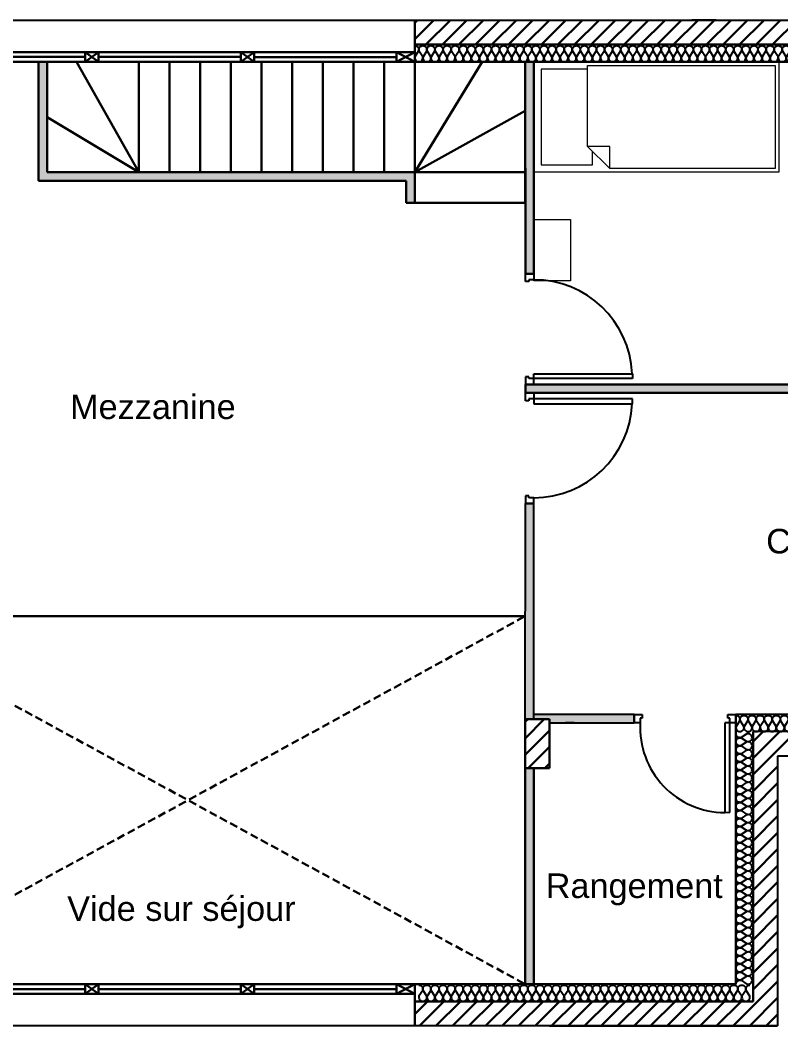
# Model space of a CAD drawing. Header units: millimetres. Extents: x -9 to 8306, y 0 to 906.
# Drawn here: x 523 to 1144, y 0 to 820 of the extents above; entities that cross this region are included whole.
import ezdxf

# ---------------------------------------------------------------- set-up
doc = ezdxf.new("R2010")
doc.units = ezdxf.units.MM
doc.linetypes.add('INTERROMPU2', pattern=[9.525, 6.35, -3.175])
for name, color, linetype in [('Cloisons', 8, 'Continuous'), ('Escalier', 9, 'Continuous'), ('Isolation', 6, 'Continuous'), ('MenuisInt', 4, 'Continuous')]:
    doc.layers.add(name, color=color, linetype=linetype)
doc.layers.add('MenuisExt', color=140, linetype='Continuous', lineweight=18)
doc.layers.add('Mobilier', color=150, linetype='Continuous', lineweight=5)
doc.styles.get("Standard").update_dxf_attribs({"font": 'arial.ttf'})

# ---------------------------------------------------------------- blocks, each defined once
blk = doc.blocks.new('*U11')
at = {"flags": 128}
for points in [[(0, 1, -0.505863), (0.239, 0.676), (0.009, 0.318, 1.322645), (0.491, 0.318), (0.261, 0.676, -0.505863), (0.5, 1)], [(0.5, 1, -0.505863), (0.739, 0.676), (0.509, 0.318, 1.322645), (0.991, 0.318), (0.761, 0.676, -0.505863), (1, 1)], [(1, 1, -0.505863), (1.239, 0.676), (1.009, 0.318, 1.322645), (1.491, 0.318), (1.261, 0.676, -0.505863), (1.5, 1)], [(1.5, 1, -0.505863), (1.739, 0.676), (1.509, 0.318, 1.322645), (1.991, 0.318), (1.761, 0.676, -0.505863), (2, 1)], [(2, 1, -0.505863), (2.239, 0.676), (2.009, 0.318, 1.322645), (2.491, 0.318), (2.261, 0.676, -0.505863), (2.5, 1)], [(2.5, 1, -0.505863), (2.739, 0.676), (2.509, 0.318, 1.322645), (2.991, 0.318), (2.761, 0.676, -0.505863), (3, 1)], [(3, 1, -0.505863), (3.239, 0.676), (3.009, 0.318, 1.322645), (3.491, 0.318), (3.261, 0.676, -0.505863), (3.5, 1)], [(3.5, 1, -0.505863), (3.739, 0.676), (3.509, 0.318, 1.322645), (3.991, 0.318), (3.761, 0.676, -0.505863), (4, 1)], [(4, 1, -0.505863), (4.239, 0.676), (4.009, 0.318, 1.322645), (4.491, 0.318), (4.261, 0.676, -0.505863), (4.5, 1)], [(4.5, 1, -0.505863), (4.739, 0.676), (4.509, 0.318, 1.322645), (4.991, 0.318), (4.761, 0.676, -0.505863), (5, 1)], [(5, 1, -0.505863), (5.239, 0.676), (5.009, 0.318, 1.322645), (5.491, 0.318), (5.261, 0.676, -0.505863), (5.5, 1)], [(5.5, 1, -0.505863), (5.739, 0.676), (5.509, 0.318, 1.322645), (5.991, 0.318), (5.761, 0.676, -0.505863), (6, 1)], [(6, 1, -0.505863), (6.239, 0.676), (6.009, 0.318, 1.322645), (6.491, 0.318), (6.261, 0.676, -0.505863), (6.5, 1)], [(6.5, 1, -0.505863), (6.739, 0.676), (6.509, 0.318, 1.322645), (6.991, 0.318), (6.761, 0.676, -0.505863), (7, 1)], [(7, 1, -0.505863), (7.239, 0.676), (7.009, 0.318, 1.322645), (7.491, 0.318), (7.261, 0.676, -0.505863), (7.5, 1)], [(7.5, 1, -0.505863), (7.739, 0.676), (7.509, 0.318, 1.322645), (7.991, 0.318), (7.761, 0.676, -0.505863), (8, 1)], [(8, 1, -0.505863), (8.239, 0.676), (8.009, 0.318, 1.322645), (8.491, 0.318), (8.261, 0.676, -0.505863), (8.5, 1)], [(8.5, 1, -0.505863), (8.739, 0.676), (8.509, 0.318, 1.322645), (8.991, 0.318), (8.761, 0.676, -0.505863), (9, 1)], [(9, 1, -0.505863), (9.239, 0.676), (9.009, 0.318, 1.322645), (9.491, 0.318), (9.261, 0.676, -0.505863), (9.5, 1)], [(9.5, 1, -0.505863), (9.739, 0.676), (9.509, 0.318, 1.322645), (9.991, 0.318), (9.761, 0.676, -0.505863), (10, 1)], [(10, 1, -0.505863), (10.239, 0.676), (10.009, 0.318, 1.322645), (10.491, 0.318), (10.261, 0.676, -0.505863), (10.5, 1)], [(10.5, 1, -0.505863), (10.739, 0.676), (10.509, 0.318, 1.322645), (10.991, 0.318), (10.761, 0.676, -0.505863), (11, 1)], [(11, 1, -0.505863), (11.239, 0.676), (11.009, 0.318, 1.322645), (11.491, 0.318), (11.261, 0.676, -0.505863), (11.5, 1)], [(11.5, 1, -0.505863), (11.739, 0.676), (11.509, 0.318, 1.322645), (11.991, 0.318), (11.761, 0.676, -0.505863), (12, 1)], [(12, 1, -0.505863), (12.239, 0.676), (12.009, 0.318, 1.322645), (12.491, 0.318), (12.261, 0.676, -0.505863), (12.5, 1)], [(12.5, 1, -0.505863), (12.739, 0.676), (12.509, 0.318, 1.322645), (12.991, 0.318), (12.761, 0.676, -0.505863), (13, 1)], [(13, 1, -0.505863), (13.239, 0.676), (13.009, 0.318, 1.322645), (13.491, 0.318), (13.261, 0.676, -0.505863), (13.5, 1)], [(13.5, 1, -0.505863), (13.739, 0.676), (13.509, 0.318, 1.322645), (13.991, 0.318), (13.761, 0.676, -0.505863), (14, 1)], [(14, 1, -0.505863), (14.239, 0.676), (14.009, 0.318, 1.322645), (14.491, 0.318), (14.261, 0.676, -0.505863), (14.5, 1)], [(14.5, 1, -0.505863), (14.739, 0.676), (14.509, 0.318, 1.322645), (14.991, 0.318), (14.761, 0.676, -0.505863), (15, 1)], [(15, 1, -0.505863), (15.239, 0.676), (15.009, 0.318, 1.322645), (15.491, 0.318), (15.261, 0.676, -0.505863), (15.5, 1)], [(15.5, 1, -0.505863), (15.739, 0.676), (15.509, 0.318, 1.322645), (15.991, 0.318), (15.761, 0.676, -0.505863), (16, 1)], [(16, 1, -0.505863), (16.239, 0.676), (16.009, 0.318, 1.322645), (16.491, 0.318), (16.261, 0.676, -0.505863), (16.5, 1)], [(16.5, 1, -0.505863), (16.739, 0.676), (16.509, 0.318, 1.322645), (16.991, 0.318), (16.761, 0.676, -0.505863), (17, 1)], [(17, 1, -0.505863), (17.239, 0.676), (17.009, 0.318, 1.322645), (17.491, 0.318), (17.261, 0.676, -0.505863), (17.5, 1)], [(17.5, 1, -0.505863), (17.739, 0.676), (17.509, 0.318, 1.322645), (17.991, 0.318), (17.761, 0.676, -0.505863), (18, 1)], [(18, 1, -0.505863), (18.239, 0.676), (18.009, 0.318, 1.322645), (18.491, 0.318), (18.261, 0.676, -0.505863), (18.5, 1)], [(18.5, 1, -0.505863), (18.739, 0.676), (18.509, 0.318, 1.322645), (18.991, 0.318), (18.761, 0.676, -0.505863), (19, 1)], [(19, 1, -0.505863), (19.239, 0.676), (19.009, 0.318, 1.322645), (19.491, 0.318), (19.261, 0.676, -0.505863), (19.5, 1)], [(19.5, 1, -0.505863), (19.739, 0.676), (19.509, 0.318, 1.322645), (19.991, 0.318), (19.761, 0.676, -0.505863), (20, 1)], [(20, 1, -0.505863), (20.239, 0.676), (20.009, 0.318, 1.322645), (20.491, 0.318), (20.261, 0.676, -0.505863), (20.5, 1)]]:
    blk.add_lwpolyline(points, format="xyb", dxfattribs=at)
blk = doc.blocks.new('*U23')
at = {"flags": 128}
for points in [[(0, 1, -0.505863), (0.239, 0.676), (0.009, 0.318, 1.322645), (0.491, 0.318), (0.261, 0.676, -0.505863), (0.5, 1)], [(0.5, 1, -0.505863), (0.739, 0.676), (0.509, 0.318, 1.322645), (0.991, 0.318), (0.761, 0.676, -0.505863), (1, 1)], [(1, 1, -0.505863), (1.239, 0.676), (1.009, 0.318, 1.322645), (1.491, 0.318), (1.261, 0.676, -0.505863), (1.5, 1)], [(1.5, 1, -0.505863), (1.739, 0.676), (1.509, 0.318, 1.322645), (1.991, 0.318), (1.761, 0.676, -0.505863), (2, 1)], [(2, 1, -0.505863), (2.239, 0.676), (2.009, 0.318, 1.322645), (2.491, 0.318), (2.261, 0.676, -0.505863), (2.5, 1)], [(2.5, 1, -0.505863), (2.739, 0.676), (2.509, 0.318, 1.322645), (2.991, 0.318), (2.761, 0.676, -0.505863), (3, 1)], [(3, 1, -0.505863), (3.239, 0.676), (3.009, 0.318, 1.322645), (3.491, 0.318), (3.261, 0.676, -0.505863), (3.5, 1)], [(3.5, 1, -0.505863), (3.739, 0.676), (3.509, 0.318, 1.322645), (3.991, 0.318), (3.761, 0.676, -0.505863), (4, 1)], [(4, 1, -0.505863), (4.239, 0.676), (4.009, 0.318, 1.322645), (4.491, 0.318), (4.261, 0.676, -0.505863), (4.5, 1)], [(4.5, 1, -0.505863), (4.739, 0.676), (4.509, 0.318, 1.322645), (4.991, 0.318), (4.761, 0.676, -0.505863), (5, 1)], [(5, 1, -0.505863), (5.239, 0.676), (5.009, 0.318, 1.322645), (5.491, 0.318), (5.261, 0.676, -0.505863), (5.5, 1)], [(5.5, 1, -0.505863), (5.739, 0.676), (5.509, 0.318, 1.322645), (5.991, 0.318), (5.761, 0.676, -0.505863), (6, 1)], [(6, 1, -0.505863), (6.239, 0.676), (6.009, 0.318, 1.322645), (6.491, 0.318), (6.261, 0.676, -0.505863), (6.5, 1)], [(6.5, 1, -0.505863), (6.739, 0.676), (6.509, 0.318, 1.322645), (6.991, 0.318), (6.761, 0.676, -0.505863), (7, 1)], [(7, 1, -0.505863), (7.239, 0.676), (7.009, 0.318, 1.322645), (7.491, 0.318), (7.261, 0.676, -0.505863), (7.5, 1)], [(7.5, 1, -0.505863), (7.739, 0.676), (7.509, 0.318, 1.322645), (7.991, 0.318), (7.761, 0.676, -0.505863), (8, 1)], [(8, 1, -0.505863), (8.239, 0.676), (8.009, 0.318, 1.322645), (8.491, 0.318), (8.261, 0.676, -0.505863), (8.5, 1)], [(8.5, 1, -0.505863), (8.739, 0.676), (8.509, 0.318, 1.322645), (8.991, 0.318), (8.761, 0.676, -0.505863), (9, 1)], [(9, 1, -0.505863), (9.239, 0.676), (9.009, 0.318, 1.322645), (9.491, 0.318), (9.261, 0.676, -0.505863), (9.5, 1)], [(9.5, 1, -0.505863), (9.739, 0.676), (9.509, 0.318, 1.322645), (9.991, 0.318), (9.761, 0.676, -0.505863), (10, 1)]]:
    blk.add_lwpolyline(points, format="xyb", dxfattribs=at)
blk = doc.blocks.new('*U17')
at = {"flags": 128}
for points in [[(0, 1, -0.505863), (0.239, 0.676), (0.009, 0.318, 1.322645), (0.491, 0.318), (0.261, 0.676, -0.505863), (0.5, 1)], [(0.5, 1, -0.505863), (0.739, 0.676), (0.509, 0.318, 1.322645), (0.991, 0.318), (0.761, 0.676, -0.505863), (1, 1)], [(1, 1, -0.505863), (1.239, 0.676), (1.009, 0.318, 1.322645), (1.491, 0.318), (1.261, 0.676, -0.505863), (1.5, 1)], [(1.5, 1, -0.505863), (1.739, 0.676), (1.509, 0.318, 1.322645), (1.991, 0.318), (1.761, 0.676, -0.505863), (2, 1)], [(2, 1, -0.505863), (2.239, 0.676), (2.009, 0.318, 1.322645), (2.491, 0.318), (2.261, 0.676, -0.505863), (2.5, 1)], [(2.5, 1, -0.505863), (2.739, 0.676), (2.509, 0.318, 1.322645), (2.991, 0.318), (2.761, 0.676, -0.505863), (3, 1)], [(3, 1, -0.505863), (3.239, 0.676), (3.009, 0.318, 1.322645), (3.491, 0.318), (3.261, 0.676, -0.505863), (3.5, 1)], [(3.5, 1, -0.505863), (3.739, 0.676), (3.509, 0.318, 1.322645), (3.991, 0.318), (3.761, 0.676, -0.505863), (4, 1)], [(4, 1, -0.505863), (4.239, 0.676), (4.009, 0.318, 1.322645), (4.491, 0.318), (4.261, 0.676, -0.505863), (4.5, 1)], [(4.5, 1, -0.505863), (4.739, 0.676), (4.509, 0.318, 1.322645), (4.991, 0.318), (4.761, 0.676, -0.505863), (5, 1)], [(5, 1, -0.505863), (5.239, 0.676), (5.009, 0.318, 1.322645), (5.491, 0.318), (5.261, 0.676, -0.505863), (5.5, 1)], [(5.5, 1, -0.505863), (5.739, 0.676), (5.509, 0.318, 1.322645), (5.991, 0.318), (5.761, 0.676, -0.505863), (6, 1)], [(6, 1, -0.505863), (6.239, 0.676), (6.009, 0.318, 1.322645), (6.491, 0.318), (6.261, 0.676, -0.505863), (6.5, 1)], [(6.5, 1, -0.505863), (6.739, 0.676), (6.509, 0.318, 1.322645), (6.991, 0.318), (6.761, 0.676, -0.505863), (7, 1)], [(7, 1, -0.505863), (7.239, 0.676), (7.009, 0.318, 1.322645), (7.491, 0.318), (7.261, 0.676, -0.505863), (7.5, 1)], [(7.5, 1, -0.505863), (7.739, 0.676), (7.509, 0.318, 1.322645), (7.991, 0.318), (7.761, 0.676, -0.505863), (8, 1)], [(8, 1, -0.505863), (8.239, 0.676), (8.009, 0.318, 1.322645), (8.491, 0.318), (8.261, 0.676, -0.505863), (8.5, 1)], [(8.5, 1, -0.505863), (8.739, 0.676), (8.509, 0.318, 1.322645), (8.991, 0.318), (8.761, 0.676, -0.505863), (9, 1)], [(9, 1, -0.505863), (9.239, 0.676), (9.009, 0.318, 1.322645), (9.491, 0.318), (9.261, 0.676, -0.505863), (9.5, 1)], [(9.5, 1, -0.505863), (9.739, 0.676), (9.509, 0.318, 1.322645), (9.991, 0.318), (9.761, 0.676, -0.505863), (10, 1)], [(10, 1, -0.505863), (10.239, 0.676), (10.009, 0.318, 1.322645), (10.491, 0.318), (10.261, 0.676, -0.505863), (10.5, 1)], [(10.5, 1, -0.505863), (10.739, 0.676), (10.509, 0.318, 1.322645), (10.991, 0.318), (10.761, 0.676, -0.505863), (11, 1)], [(11, 1, -0.505863), (11.239, 0.676), (11.009, 0.318, 1.322645), (11.491, 0.318), (11.261, 0.676, -0.505863), (11.5, 1)], [(11.5, 1, -0.505863), (11.739, 0.676), (11.509, 0.318, 1.322645), (11.991, 0.318), (11.761, 0.676, -0.505863), (12, 1)], [(12, 1, -0.505863), (12.239, 0.676), (12.009, 0.318, 1.322645), (12.491, 0.318), (12.261, 0.676, -0.505863), (12.5, 1)], [(12.5, 1, -0.505863), (12.739, 0.676), (12.509, 0.318, 1.322645), (12.991, 0.318), (12.761, 0.676, -0.505863), (13, 1)], [(13, 1, -0.505863), (13.239, 0.676), (13.009, 0.318, 1.322645), (13.491, 0.318), (13.261, 0.676, -0.505863), (13.5, 1)], [(13.5, 1, -0.505863), (13.739, 0.676), (13.509, 0.318, 1.322645), (13.991, 0.318), (13.761, 0.676, -0.505863), (14, 1)], [(14, 1, -0.505863), (14.239, 0.676), (14.009, 0.318, 1.322645), (14.491, 0.318), (14.261, 0.676, -0.505863), (14.5, 1)], [(14.5, 1, -0.505863), (14.739, 0.676), (14.509, 0.318, 1.322645), (14.991, 0.318), (14.761, 0.676, -0.505863), (15, 1)], [(15, 1, -0.505863), (15.239, 0.676), (15.009, 0.318, 1.322645), (15.491, 0.318), (15.261, 0.676, -0.505863), (15.5, 1)]]:
    blk.add_lwpolyline(points, format="xyb", dxfattribs=at)
blk = doc.blocks.new('*U24')
at = {"flags": 128}
for points in [[(0, 1, -0.505863), (0.239, 0.676), (0.009, 0.318, 1.322645), (0.491, 0.318), (0.261, 0.676, -0.505863), (0.5, 1)], [(0.5, 1, -0.505863), (0.739, 0.676), (0.509, 0.318, 1.322645), (0.991, 0.318), (0.761, 0.676, -0.505863), (1, 1)], [(1, 1, -0.505863), (1.239, 0.676), (1.009, 0.318, 1.322645), (1.491, 0.318), (1.261, 0.676, -0.505863), (1.5, 1)], [(1.5, 1, -0.505863), (1.739, 0.676), (1.509, 0.318, 1.322645), (1.991, 0.318), (1.761, 0.676, -0.505863), (2, 1)], [(2, 1, -0.505863), (2.239, 0.676), (2.009, 0.318, 1.322645), (2.491, 0.318), (2.261, 0.676, -0.505863), (2.5, 1)], [(2.5, 1, -0.505863), (2.739, 0.676), (2.509, 0.318, 1.322645), (2.991, 0.318), (2.761, 0.676, -0.505863), (3, 1)], [(3, 1, -0.505863), (3.239, 0.676), (3.009, 0.318, 1.322645), (3.491, 0.318), (3.261, 0.676, -0.505863), (3.5, 1)], [(3.5, 1, -0.505863), (3.739, 0.676), (3.509, 0.318, 1.322645), (3.991, 0.318), (3.761, 0.676, -0.505863), (4, 1)], [(4, 1, -0.505863), (4.239, 0.676), (4.009, 0.318, 1.322645), (4.491, 0.318), (4.261, 0.676, -0.505863), (4.5, 1)], [(4.5, 1, -0.505863), (4.739, 0.676), (4.509, 0.318, 1.322645), (4.991, 0.318), (4.761, 0.676, -0.505863), (5, 1)], [(5, 1, -0.505863), (5.239, 0.676), (5.009, 0.318, 1.322645), (5.491, 0.318), (5.261, 0.676, -0.505863), (5.5, 1)], [(5.5, 1, -0.505863), (5.739, 0.676), (5.509, 0.318, 1.322645), (5.991, 0.318), (5.761, 0.676, -0.505863), (6, 1)], [(6, 1, -0.505863), (6.239, 0.676), (6.009, 0.318, 1.322645), (6.491, 0.318), (6.261, 0.676, -0.505863), (6.5, 1)], [(6.5, 1, -0.505863), (6.739, 0.676), (6.509, 0.318, 1.322645), (6.991, 0.318), (6.761, 0.676, -0.505863), (7, 1)], [(7, 1, -0.505863), (7.239, 0.676), (7.009, 0.318, 1.322645), (7.491, 0.318), (7.261, 0.676, -0.505863), (7.5, 1)], [(7.5, 1, -0.505863), (7.739, 0.676), (7.509, 0.318, 1.322645), (7.991, 0.318), (7.761, 0.676, -0.505863), (8, 1)], [(8, 1, -0.505863), (8.239, 0.676), (8.009, 0.318, 1.322645), (8.491, 0.318), (8.261, 0.676, -0.505863), (8.5, 1)], [(8.5, 1, -0.505863), (8.739, 0.676), (8.509, 0.318, 1.322645), (8.991, 0.318), (8.761, 0.676, -0.505863), (9, 1)], [(9, 1, -0.505863), (9.239, 0.676), (9.009, 0.318, 1.322645), (9.491, 0.318), (9.261, 0.676, -0.505863), (9.5, 1)], [(9.5, 1, -0.505863), (9.739, 0.676), (9.509, 0.318, 1.322645), (9.991, 0.318), (9.761, 0.676, -0.505863), (10, 1)], [(10, 1, -0.505863), (10.239, 0.676), (10.009, 0.318, 1.322645), (10.491, 0.318), (10.261, 0.676, -0.505863), (10.5, 1)], [(10.5, 1, -0.505863), (10.739, 0.676), (10.509, 0.318, 1.322645), (10.991, 0.318), (10.761, 0.676, -0.505863), (11, 1)], [(11, 1, -0.505863), (11.239, 0.676), (11.009, 0.318, 1.322645), (11.491, 0.318), (11.261, 0.676, -0.505863), (11.5, 1)], [(11.5, 1, -0.505863), (11.739, 0.676), (11.509, 0.318, 1.322645), (11.991, 0.318), (11.761, 0.676, -0.505863), (12, 1)], [(12, 1, -0.505863), (12.239, 0.676), (12.009, 0.318, 1.322645), (12.491, 0.318), (12.261, 0.676, -0.505863), (12.5, 1)], [(12.5, 1, -0.505863), (12.739, 0.676), (12.509, 0.318, 1.322645), (12.991, 0.318), (12.761, 0.676, -0.505863), (13, 1)], [(13, 1, -0.505863), (13.239, 0.676), (13.009, 0.318, 1.322645), (13.491, 0.318), (13.261, 0.676, -0.505863), (13.5, 1)], [(13.5, 1, -0.505863), (13.739, 0.676), (13.509, 0.318, 1.322645), (13.991, 0.318), (13.761, 0.676, -0.505863), (14, 1)], [(14, 1, -0.505863), (14.239, 0.676), (14.009, 0.318, 1.322645), (14.491, 0.318), (14.261, 0.676, -0.505863), (14.5, 1)], [(14.5, 1, -0.505863), (14.739, 0.676), (14.509, 0.318, 1.322645), (14.991, 0.318), (14.761, 0.676, -0.505863), (15, 1)], [(15, 1, -0.505863), (15.239, 0.676), (15.009, 0.318, 1.322645), (15.491, 0.318), (15.261, 0.676, -0.505863), (15.5, 1)], [(15.5, 1, -0.505863), (15.739, 0.676), (15.509, 0.318, 1.322645), (15.991, 0.318), (15.761, 0.676, -0.505863), (16, 1)], [(16, 1, -0.505863), (16.239, 0.676), (16.009, 0.318, 1.322645), (16.491, 0.318), (16.261, 0.676, -0.505863), (16.5, 1)], [(16.5, 1, -0.505863), (16.739, 0.676), (16.509, 0.318, 1.322645), (16.991, 0.318), (16.761, 0.676, -0.505863), (17, 1)], [(17, 1, -0.505863), (17.239, 0.676), (17.009, 0.318, 1.322645), (17.491, 0.318), (17.261, 0.676, -0.505863), (17.5, 1)], [(17.5, 1, -0.505863), (17.739, 0.676), (17.509, 0.318, 1.322645), (17.991, 0.318), (17.761, 0.676, -0.505863), (18, 1)], [(18, 1, -0.505863), (18.239, 0.676), (18.009, 0.318, 1.322645), (18.491, 0.318), (18.261, 0.676, -0.505863), (18.5, 1)], [(18.5, 1, -0.505863), (18.739, 0.676), (18.509, 0.318, 1.322645), (18.991, 0.318), (18.761, 0.676, -0.505863), (19, 1)], [(19, 1, -0.505863), (19.239, 0.676), (19.009, 0.318, 1.322645), (19.491, 0.318), (19.261, 0.676, -0.505863), (19.5, 1)], [(19.5, 1, -0.505863), (19.739, 0.676), (19.509, 0.318, 1.322645), (19.991, 0.318), (19.761, 0.676, -0.505863), (20, 1)], [(20, 1, -0.505863), (20.239, 0.676), (20.009, 0.318, 1.322645), (20.491, 0.318), (20.261, 0.676, -0.505863), (20.5, 1)], [(20.5, 1, -0.505863), (20.739, 0.676), (20.509, 0.318, 1.322645), (20.991, 0.318), (20.761, 0.676, -0.505863), (21, 1)], [(21, 1, -0.505863), (21.239, 0.676), (21.009, 0.318, 1.322645), (21.491, 0.318), (21.261, 0.676, -0.505863), (21.5, 1)], [(21.5, 1, -0.505863), (21.739, 0.676), (21.509, 0.318, 1.322645), (21.991, 0.318), (21.761, 0.676, -0.505863), (22, 1)], [(22, 1, -0.505863), (22.239, 0.676), (22.009, 0.318, 1.322645), (22.491, 0.318), (22.261, 0.676, -0.505863), (22.5, 1)], [(22.5, 1, -0.505863), (22.739, 0.676), (22.509, 0.318, 1.322645), (22.991, 0.318), (22.761, 0.676, -0.505863), (23, 1)], [(23, 1, -0.505863), (23.239, 0.676), (23.009, 0.318, 1.322645), (23.491, 0.318), (23.261, 0.676, -0.505863), (23.5, 1)], [(23.5, 1, -0.505863), (23.739, 0.676), (23.509, 0.318, 1.322645), (23.991, 0.318), (23.761, 0.676, -0.505863), (24, 1)], [(24, 1, -0.505863), (24.239, 0.676), (24.009, 0.318, 1.322645), (24.491, 0.318), (24.261, 0.676, -0.505863), (24.5, 1)], [(24.5, 1, -0.505863), (24.739, 0.676), (24.509, 0.318, 1.322645), (24.991, 0.318), (24.761, 0.676, -0.505863), (25, 1)], [(25, 1, -0.505863), (25.239, 0.676), (25.009, 0.318, 1.322645), (25.491, 0.318), (25.261, 0.676, -0.505863), (25.5, 1)], [(25.5, 1, -0.505863), (25.739, 0.676), (25.509, 0.318, 1.322645), (25.991, 0.318), (25.761, 0.676, -0.505863), (26, 1)]]:
    blk.add_lwpolyline(points, format="xyb", dxfattribs=at)
blk = doc.blocks.new('Gruppo-36')
at = {"layer": 'Mobilier', "lineweight": 20}
for p, q in [((-32.2318, 80.2476), (-32.2318, 80.5476)), ((-32.2318, 80.5476), (-31.7318, 80.5476)), ((-31.7318, 80.5476), (-31.7318, 80.2476)), ((-31.3452, 78.5476), (-31.3452, 80.5476)), ((-31.3452, 80.5476), (-30.4452, 80.5476)), ((-30.4452, 80.5476), (-30.4452, 78.5476)), ((-30.5052, 80.4876), (-31.2852, 80.4876)), ((-31.2852, 80.4876), (-31.2852, 80.0676)), ((-30.5052, 80.1076), (-30.5052, 80.4876)), ((-31.7318, 80.2476), (-32.2318, 80.2476)), ((-31.1352, 80.1076), (-31.3152, 79.9276)), ((-31.2852, 80.0676), (-31.1752, 80.0676)), ((-31.1352, 79.9276), (-31.1352, 80.1076)), ((-31.1352, 80.1076), (-30.4752, 80.1076)), ((-30.4752, 80.1076), (-30.4752, 78.5776)), ((-31.3152, 78.5776), (-31.3152, 79.9276)), ((-31.3152, 79.9276), (-31.1352, 79.9276)), ((-30.4752, 78.5776), (-31.3152, 78.5776)), ((-30.4452, 78.5476), (-31.3452, 78.5476))]:
    blk.add_line(p, q, dxfattribs=at)

msp = doc.modelspace()

# ---------------------------------------------------------------- hatches: boundary and pattern name
at = {"lineweight": 30, "transparency": 33554687}
h = msp.add_hatch(dxfattribs=at)
h.set_pattern_fill('ANSI31', color=256, scale=3)
h.paths.add_polyline_path([(445.13, 820.31), (291.13, 820.31), (1.13, 820.31), (1.13, 710.31), (21.13, 710.31), (21.13, 800.31), (445.13, 800.31)])
h.paths.add_polyline_path([(21.13, 640.31), (1.13, 640.31), (1.13, 449.31), (21.13, 449.31)])
h.paths.add_polyline_path([(101.13, 240.31), (21.13, 240.31), (21.13, 319.31), (1.13, 319.31), (1.13, 309.31), (1.13, 220.31), (101.13, 220.31)])
h.paths.add_polyline_path([(371.13, 240.31), (251.13, 240.31), (251.13, 220.31), (351.13, 220.31), (351.13, 0.31), (445.13, 0.31), (445.13, 20.31), (371.13, 20.31), (371.13, 220.31)])
h.paths.add_polyline_path([(1191.13, 820.31), (1181.13, 820.31), (1091.13, 820.31), (1071.13, 820.31), (845.13, 820.31), (845.13, 800.31), (1191.13, 800.31)])
h.paths.add_polyline_path([(1491.13, 820.31), (1341.13, 820.31), (1341.13, 800.31), (1471.13, 800.31), (1471.13, 240.31), (1391.13, 240.31), (1391.13, 220.31), (1401.13, 220.31), (1491.13, 220.31)])
h.paths.add_polyline_path([(1241.13, 240.31), (1121.13, 240.31), (1121.13, 20.31), (845.13, 20.31), (845.13, 0.31), (1141.13, 0.31), (1141.13, 220.31), (1241.13, 220.31)])
h = msp.add_hatch(dxfattribs=at)
h.set_pattern_fill('ANSI31', color=256, scale=3)
h.paths.add_polyline_path([(955.13, 250.31), (942.13, 250.31), (935.13, 250.31), (935.13, 210.31), (942.13, 210.31), (955.13, 210.31)])
at = {"layer": 'Cloisons', "lineweight": 30, "transparency": 33554687}
h = msp.add_hatch(dxfattribs=at)
h.set_pattern_fill('HONEY', color=256, scale=0.5)
h.paths.add_polyline_path([(942.13, 786.31), (935.13, 786.31), (935.34, 613.52), (942.13, 613.52)])
h.paths.add_polyline_path([(1457.13, 523.31), (935.34, 523.31), (935.34, 516.31), (1457.13, 516.31)])
h.paths.add_polyline_path([(942.13, 426.1), (935.34, 426.1), (935.13, 250.31), (942.13, 250.31)])
h.paths.add_polyline_path([(1024.13, 254.31), (942.13, 254.31), (942.13, 250.31), (955.13, 250.31), (955.13, 247.31), (1024.13, 247.31)])
h.paths.add_polyline_path([(942.13, 210.31), (935.13, 210.31), (935.13, 34.31), (942.13, 34.31)])
h.paths.add_polyline_path([(384.92, 464.1), (378.13, 464.1), (378.13, 254.31), (385.13, 254.31)])
h.paths.add_polyline_path([(384.92, 606.1), (378.13, 606.1), (378.13, 554.31), (384.92, 554.31)])
h.paths.add_polyline_path([(378.13, 561.31), (35.13, 561.31), (35.13, 554.31), (378.13, 554.31)])
h.paths.add_polyline_path([(222.13, 786.31), (215.13, 786.31), (215.13, 696.31), (384.92, 696.31), (385.13, 703.31), (378.13, 703.31), (222.13, 703.31)])
h.paths.add_polyline_path([(242.14, 786.31), (235.14, 786.31), (235.14, 765.63), (242.14, 765.63)], flags=17)
h.paths.add_polyline_path([(242.14, 765.63), (235.14, 765.63), (235.14, 723.63), (242.14, 723.63)], flags=17)
h.paths.add_polyline_path([(242.14, 723.63), (235.14, 723.63), (235.14, 703.31), (242.14, 703.31)], flags=17)
h = msp.add_hatch(dxfattribs=at)
h.set_pattern_fill('HONEY', color=256, scale=0.5)
h.paths.add_polyline_path([(545.13, 786.31), (538.13, 786.31), (538.13, 689.31), (838.13, 689.31), (838.13, 671.31), (845.13, 671.31), (845.13, 696.31), (820.13, 696.31), (545.13, 696.31)])

# ---------------------------------------------------------------- linework, layer by layer
for p, q in [((291.13, 820.31), (1091.13, 820.31)), ((1091.13, 820.31), (1191.13, 820.31)), ((1241.13, 240.31), (1121.13, 240.31)), ((1241.13, 220.31), (1141.13, 220.31)), ((1141.13, 220.31), (1141.13, 0.31)), ((1141.13, 0.31), (351.13, 0.31))]:
    msp.add_line(p, q)
at = {"lineweight": 30}
for p, q in [((845.13, 820.31), (845.13, 800.31)), ((1071.13, 820.31), (1091.13, 820.31)), ((845.13, 800.31), (1191.13, 800.31)), ((545.13, 786.31), (545.13, 696.31)), ((935.13, 671.31), (935.13, 786.31)), ((545.13, 696.31), (845.13, 696.31)), ((595.13, 696.31), (570.13, 696.31)), ((645.13, 696.31), (620.13, 696.31)), ((695.13, 696.31), (670.13, 696.31)), ((745.13, 696.31), (720.13, 696.31)), ((795.13, 696.31), (770.13, 696.31)), ((845.13, 696.31), (820.13, 696.31)), ((845.13, 696.31), (845.13, 671.31)), ((845.13, 671.31), (935.13, 671.31)), ((955.13, 250.31), (935.13, 250.31)), ((935.13, 250.31), (935.13, 210.31)), ((955.13, 210.31), (955.13, 250.31)), ((1121.13, 20.31), (1121.13, 240.31)), ((935.13, 210.31), (955.13, 210.31)), ((845.13, 34.31), (845.13, 0.31)), ((1121.13, 20.31), (845.13, 20.31)), ((1061.13, 0.31), (955.13, 0.31)), ((1141.13, 0.31), (1061.13, 0.31))]:
    msp.add_line(p, q, dxfattribs=at)
at = {"linetype": 'INTERROMPU2', "lineweight": 30}
for p, q in [((385.13, 34.31), (935.13, 334.31)), ((385.13, 334.31), (935.13, 34.31))]:
    msp.add_line(p, q, dxfattribs=at)
at = {"layer": 'Cloisons', "lineweight": 30}
for p, q in [((545.13, 786.31), (538.13, 786.31)), ((538.13, 786.31), (538.13, 689.31)), ((935.34, 613.52), (935.13, 786.31)), ((935.13, 786.31), (942.13, 786.31)), ((942.13, 786.31), (942.13, 613.52)), ((538.13, 689.31), (838.13, 689.31)), ((838.13, 689.31), (838.13, 671.31)), ((838.13, 671.31), (845.13, 671.31)), ((935.34, 613.52), (942.13, 613.52)), ((935.34, 523.31), (1457.13, 523.31)), ((935.34, 523.31), (935.34, 516.31)), ((1457.13, 516.31), (935.34, 516.31)), ((935.34, 426.1), (942.13, 426.1)), ((385.13, 334.31), (935.13, 334.31)), ((1024.13, 247.31), (1024.13, 254.31)), ((935.13, 250.31), (942.13, 250.31)), ((955.13, 250.31), (942.13, 250.31)), ((955.13, 247.31), (955.13, 250.31)), ((935.13, 210.31), (935.13, 34.31)), ((942.13, 210.31), (935.13, 210.31)), ((942.13, 34.31), (942.13, 210.31)), ((935.13, 34.31), (942.13, 34.31))]:
    msp.add_line(p, q, dxfattribs=at)
at = {"layer": 'Cloisons'}
for p, q in [((942.13, 786.31), (935.13, 786.31)), ((935.13, 250.31), (935.34, 426.1)), ((942.13, 250.31), (942.13, 426.1)), ((1024.13, 254.31), (942.13, 254.31)), ((1107.13, 247.31), (1107.13, 254.31)), ((955.13, 247.31), (1024.13, 247.31)), ((975.13, 247.31), (968.13, 247.31))]:
    msp.add_line(p, q, dxfattribs=at)
at = {"layer": 'Escalier', "lineweight": 30}
for p, q in [((538.13, 786.31), (935.13, 786.31)), ((569.13, 786.31), (620.13, 696.31)), ((620.13, 696.31), (620.13, 786.31)), ((645.13, 786.31), (645.13, 696.31)), ((670.13, 696.31), (670.13, 786.31)), ((695.13, 786.31), (695.13, 696.31)), ((720.13, 696.31), (720.13, 786.31)), ((745.13, 786.31), (745.13, 696.31)), ((770.13, 696.31), (770.13, 786.31)), ((795.13, 786.31), (795.13, 696.31)), ((820.13, 696.31), (820.13, 786.31)), ((845.13, 696.31), (845.13, 786.31)), ((900.13, 786.31), (845.13, 696.31)), ((935.13, 746.31), (845.13, 696.31)), ((545.13, 741.31), (620.13, 696.31)), ((845.13, 696.31), (935.13, 696.31))]:
    msp.add_line(p, q, dxfattribs=at)
at = {"layer": 'Isolation', "lineweight": 30}
for p, q in [((845.13, 800.31), (845.13, 786.31)), ((845.13, 786.31), (1191.13, 786.31)), ((1107.13, 34.31), (1107.13, 253.48)), ((845.13, 34.31), (1107.13, 34.31))]:
    msp.add_line(p, q, dxfattribs=at)
at = {"layer": 'Isolation'}
msp.add_line((1241.13, 254.31), (1107.13, 254.31), dxfattribs=at)
at = {"layer": 'MenuisExt', "lineweight": 30}
for p, q in [((460.13, 794.31), (576.13, 794.31)), ((460.13, 790.31), (576.13, 790.31)), ((576.13, 794.31), (576.13, 786.31)), ((576.13, 794.31), (587.13, 794.31)), ((576.13, 786.31), (587.13, 794.31)), ((576.13, 794.31), (587.13, 786.31)), ((587.13, 794.31), (587.13, 786.31)), ((587.13, 794.31), (703.13, 794.31)), ((587.13, 790.31), (703.13, 790.31)), ((703.13, 794.31), (703.13, 786.31)), ((703.13, 794.31), (714.13, 794.31)), ((703.13, 786.31), (714.13, 794.31)), ((703.13, 794.31), (714.13, 786.31)), ((714.13, 794.31), (714.13, 786.31)), ((714.13, 794.31), (830.13, 794.31)), ((714.13, 790.19), (830.13, 790.19)), ((830.13, 794.31), (830.13, 786.31)), ((830.13, 794.31), (845.13, 794.31)), ((830.13, 786.31), (845.13, 794.31)), ((830.13, 794.31), (845.13, 786.31)), ((845.13, 794.31), (845.13, 786.31)), ((576.13, 786.31), (460.13, 786.31)), ((587.13, 786.31), (576.13, 786.31)), ((703.13, 786.31), (587.13, 786.31)), ((714.13, 786.31), (703.13, 786.31)), ((830.13, 786.31), (714.13, 786.31)), ((845.13, 786.31), (830.13, 786.31)), ((460.13, 34.31), (576.13, 34.31)), ((576.13, 34.31), (576.13, 26.31)), ((576.13, 34.31), (587.13, 34.31)), ((576.13, 26.31), (587.13, 34.31)), ((576.13, 34.31), (587.13, 26.31)), ((587.13, 34.31), (587.13, 26.31)), ((587.13, 34.31), (703.13, 34.31)), ((703.13, 34.31), (703.13, 26.31)), ((703.13, 34.31), (714.13, 34.31)), ((703.13, 26.31), (714.13, 34.31)), ((703.13, 34.31), (714.13, 26.31)), ((714.13, 34.31), (714.13, 26.31)), ((714.13, 34.31), (830.13, 34.31)), ((830.13, 34.31), (830.13, 26.31)), ((830.13, 34.31), (845.13, 34.31)), ((830.13, 26.31), (845.13, 34.31)), ((830.13, 34.31), (845.13, 26.31)), ((845.13, 34.31), (845.13, 26.31)), ((460.13, 30.31), (576.13, 30.31)), ((576.13, 26.31), (460.13, 26.31)), ((587.13, 26.31), (576.13, 26.31)), ((587.13, 30.31), (703.13, 30.31)), ((703.13, 26.31), (587.13, 26.31)), ((714.13, 26.31), (703.13, 26.31)), ((714.13, 30.19), (830.13, 30.19)), ((830.13, 26.31), (714.13, 26.31)), ((845.13, 26.31), (830.13, 26.31))]:
    msp.add_line(p, q, dxfattribs=at)
at = {"layer": 'MenuisInt'}
for p, q in [((935.34, 613.52), (942.13, 613.52)), ((935.34, 607.21), (935.34, 613.52)), ((938.25, 607.21), (935.34, 607.21)), ((942.13, 608.67), (938.25, 608.67)), ((938.25, 608.67), (938.25, 607.21)), ((942.13, 613.52), (942.13, 608.67)), ((935.34, 529.61), (935.34, 523.31)), ((938.25, 529.61), (935.34, 529.61)), ((938.25, 528.16), (938.25, 529.61)), ((942.13, 528.16), (938.25, 528.16)), ((942.13, 528.16), (942.13, 532.04)), ((942.13, 532.04), (1022.64, 532.04)), ((942.13, 523.31), (942.13, 528.16)), ((1022.64, 528.16), (942.13, 528.16)), ((1022.64, 532.04), (1022.64, 528.16)), ((935.34, 523.31), (942.13, 523.31)), ((935.34, 510), (935.34, 516.31)), ((935.34, 516.31), (942.13, 516.31)), ((938.25, 510), (935.34, 510)), ((942.13, 511.46), (938.25, 511.46)), ((938.25, 511.46), (938.25, 510)), ((942.13, 516.31), (942.13, 511.46)), ((942.13, 511.46), (942.13, 507.58)), ((1022.64, 511.46), (942.13, 511.46)), ((1022.64, 507.58), (1022.64, 511.46)), ((942.13, 507.58), (1022.64, 507.58)), ((938.25, 432.4), (935.34, 432.4)), ((935.34, 432.4), (935.34, 426.1)), ((938.25, 430.95), (938.25, 432.4)), ((942.13, 430.95), (938.25, 430.95)), ((942.13, 426.1), (942.13, 430.95)), ((935.34, 426.1), (942.13, 426.1)), ((1024.13, 247.31), (1024.13, 254.31)), ((1024.13, 254.31), (1030.63, 254.31)), ((1030.63, 254.31), (1030.63, 251.31)), ((1100.63, 251.31), (1100.63, 254.31)), ((1100.63, 254.31), (1107.13, 254.31)), ((1107.13, 254.31), (1107.13, 247.31)), ((1029.13, 247.31), (1024.13, 247.31)), ((1030.63, 251.31), (1029.13, 251.31)), ((1029.13, 251.31), (1029.13, 247.31)), ((1102.13, 247.31), (1098.13, 247.31)), ((1098.13, 247.31), (1098.13, 174.42)), ((1102.13, 251.31), (1100.63, 251.31)), ((1102.13, 247.31), (1102.13, 251.31)), ((1107.13, 247.31), (1102.13, 247.31)), ((1102.13, 174.31), (1102.13, 247.31)), ((1098.13, 174.42), (1102.13, 174.31))]:
    msp.add_line(p, q, dxfattribs=at)
for centre, radius, start, end in [((942.13, 528.16), 80.51, 2.76231, 90), ((942.13, 511.46), 80.51, 270, 357.23769), ((1098.13, 243.42), 69.11, 176.77292, 270)]:
    msp.add_arc(centre, radius, start, end, dxfattribs=at)

# ---------------------------------------------------------------- block references
at = {"layer": 'Isolation', "lineweight": 30, "xscale": 13.17639831597984, "yscale": 13.17639831597984, "zscale": 13.17639831597984}
for name, p in [('*U24', (845.13, 786.31)), ('*U23', (1107.13, 240.31)), ('*U11', (848.43, 20.31))]:
    msp.add_blockref(name, p, dxfattribs=at)
at = {"layer": 'Isolation', "lineweight": 30, "xscale": 13.17639831597984, "yscale": 13.17639831597984, "zscale": 13.17639831597984, "rotation": 90}
msp.add_blockref('*U17', (1120.31, 34.31), dxfattribs=at)
at = {"layer": 'Mobilier', "color": 7, "xscale": 100, "yscale": 100, "zscale": 100, "rotation": 89.99999999999999}
msp.add_blockref('Gruppo-36', (8996.9, 3830.83), dxfattribs=at)

# ---------------------------------------------------------------- texts
at = {"lineweight": 30, "char_height": 20, "attachment_point": 1}
for s, insert in [('Mezzanine', (563.9, 515.06)), ('Chambre 3', (1131.77, 405.51)), ('Rangement', (951.95, 124.56)), ('Vide sur séjour', (561.55, 105.92))]:
    msp.add_mtext_dynamic_manual_height_columns(s, width=204.0893, gutter_width=12.5, heights=[0], dxfattribs=dict(at, insert=insert))

doc.saveas('drawing.dxf')
